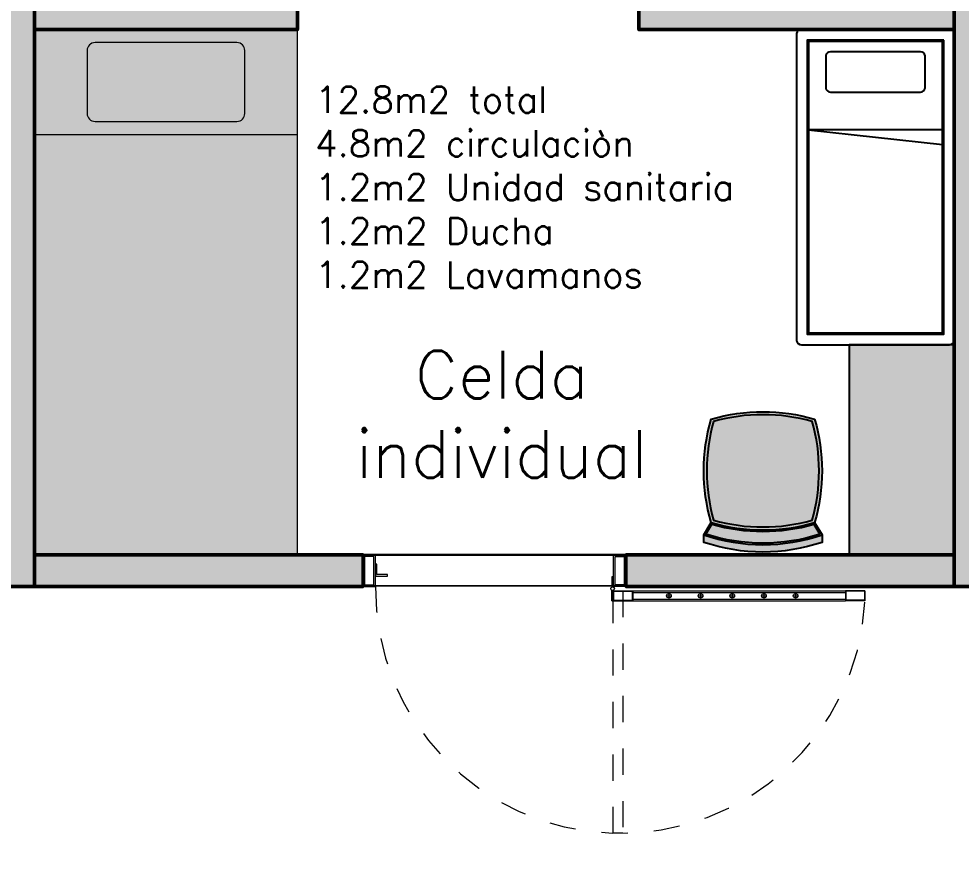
# Model space of a CAD drawing. Header units: metres. Extents: x 167 to 250, y 44 to 219.
# Drawn here: x 196.953 to 200.539, y 117.496 to 120.749 of the extents above; entities that cross this region are included whole.
import ezdxf

# ---------------------------------------------------------------- set-up
doc = ezdxf.new("R2010")
doc.units = ezdxf.units.M
doc.linetypes.add('$0$$7$HIDDEN', pattern=[0.375, 0.25, -0.125])
doc.linetypes.add('HIDDEN', pattern=[9.524999999999999, 6.35, -3.175])
for name, color, linetype, lineweight in [('A-CARP-MET', 166, 'Continuous', 13), ('A-MURO', 7, 'Continuous', 50), ('A-PLAN-3', 146, 'Continuous', 15), ('A-PLAN-ACHU5', 252, 'Continuous', 5), ('A-PROY', 6, 'HIDDEN', 9), ('A-PUER', 36, 'Continuous', 13), ('muros', 5, 'Continuous', 25)]:
    doc.layers.add(name, color=color, linetype=linetype, lineweight=lineweight)
doc.layers.add('A_MOBILIARIO', color=8, linetype='Continuous')
doc.layers.add('A_TEXTO', color=130, linetype='Continuous')
doc.styles.add('CORDENADAS', font='romans.shx', dxfattribs={"height": 1})

# ---------------------------------------------------------------- blocks, each defined once
blk = doc.blocks.new('Camastro sencillo')
at = {"true_color": 0xf2f2f2}
h = blk.add_hatch(color=7, dxfattribs=at)
h.dxf.hatch_style = 1
h.paths.add_polyline_path([(96.35373912448586, -6.714981265780494), (96.35373912448586, -4.714981265780494), (95.35373830660356, -4.714981347569534), (95.35373830660356, -6.714981347569534)])
at = {"layer": 'A-PLAN-3'}
blk.add_lwpolyline([(96.35373912448586, -6.714981265780494), (96.35373912448586, -4.714981265780494), (95.35373830660356, -4.714981347569534), (95.35373830660356, -6.714981347569534)], close=True, dxfattribs=at)
blk.add_lwpolyline([(95.5537475599021, -4.794980831002846), (95.5537475599021, -5.034980831002628, 0.414213562373095), (95.58374755990208, -5.064980831002828), (96.12374755990204, -5.064980831002828, 0.414213562373095), (96.15374755990224, -5.034980831002628), (96.15374755990224, -4.794980831002846, 0.414213562373095), (96.12374755990204, -4.764980831002646), (95.58374755990208, -4.764980831002646, 0.414213562373095)], format="xyb", close=True, dxfattribs=at)
blk.add_lwpolyline([(95.35374755990202, -5.114980831002555), (96.35373912448586, -5.114980831002555)], dxfattribs=at)
blk = doc.blocks.new('987dfg')
at = {"linetype": 'Continuous', "lineweight": 0}
blk.add_circle((-0.05049721979958122, -0.008753572488785721), 0.006794173723354803, dxfattribs=at)
at = {"layer": 'A-CARP-MET', "linetype": 'Continuous', "lineweight": 0}
for p, q in [((-0.04802906744589563, -0.0174193381292298), (-0.0480741938445135, -0.05450203006716947)), ((-0.04802906744589563, -0.0174193381292298), (0.02612836343723757, -0.01741933812900243)), ((-0.04656233891046213, -0.01893121569491996), (-0.04656233891046213, -0.05300875052034826)), ((-0.04656233891046213, -0.01893121569491996), (0.02461648587132004, -0.01893121569446521)), ((0.02461648587132004, -0.01893121569446521), (0.02461648587177478, -0.05300875051989351)), ((0.02612836343723757, -0.01741933812900243), (0.02612836343723757, -0.05452062808581104)), ((0.1639007855983436, -0.02713523843749499), (0.1639007855983436, -0.04480472777981959)), ((0.284479977958199, -0.027135238435676), (0.284479977958199, -0.04480472777777322)), ((0.4050591703180544, -0.02713523843544863), (0.4050591703180544, -0.04480472777754585)), ((0.5256383626783645, -0.02713523843613075), (0.5256383626783645, -0.04480472777777322)), ((0.6462175550382199, -0.02713523843544863), (0.6462175550377651, -0.04480472777754585)), ((0.8357974200862373, -0.0174193381292298), (0.8357974200862373, -0.05452062808603841)), ((0.9099999999998545, -0.01741933812900243), (0.8357974200862373, -0.01741933812900243)), ((0.8373092976521548, -0.01893121569446521), (0.8373092976517, -0.05300875052012088)), ((0.9084881224343917, -0.01893121569491996), (0.8373092976521548, -0.01893121569446521)), ((0.9084881224343917, -0.01893121569491996), (0.908488122433937, -0.05300875052012088)), ((0.9099999999998545, -0.01741933812900243), (0.9099999999998545, -0.05452062808603841)), ((-0.04807421647637966, -0.05452062808626579), (0.02612836343769231, -0.05452062808558367)), ((-0.04656233891046213, -0.05300875052034826), (0.02461648587177478, -0.05300875051989351)), ((0.1550660409275224, -0.03596998310740673), (0.1727355302696196, -0.03596998310740673)), ((0.2756452332873778, -0.03596998310649724), (0.293314722629475, -0.03596998310695199)), ((0.3962244256472331, -0.03596998310649724), (0.4138939149893304, -0.03596998310649724)), ((0.5168036180070885, -0.03596998310695199), (0.5344731073491857, -0.03596998310717936)), ((0.6373828103669439, -0.03596998310649724), (0.6550522997090411, -0.03596998310649724)), ((0.9099999999998545, -0.05452062808603841), (0.8357974200862373, -0.05452062808581104)), ((0.908488122433937, -0.05300875052012088), (0.8373092976517, -0.05300875052012088))]:
    blk.add_line(p, q, dxfattribs=at)
for points in [[(-0.9528813617430387, 0.1199999999998909), (-0.9999999999881766, 0.1199999999998909), (-0.9999999999881766, 0), (-0.9528813617430387, 0)], [(-0.9587711915237378, 0.1141101702191918), (-0.9941101702074775, 0.1141101702191918), (-0.9941101702074775, 0.005889829780699074), (-0.9587711915237378, 0.005889829780699074)], [(-0.04711863824513784, 0.1199999999998909), (0, 0.1199999999998909), (0, 0), (-0.04711863824513784, 0)], [(-0.04122880846443877, 0.1141101702191918), (-0.005889829780699074, 0.1141101702191918), (-0.005889829780699074, 0.005889829780699074), (-0.04122880846443877, 0.005889829780699074)], [(-0.9528813617430387, 0.03901348310864705), (-0.9068621583901404, 0.03901348310864705), (-0.9068621583901404, 0.04490331288934613), (-0.9469915319623396, 0.04490331288934613), (-0.9469915319623396, 0.08464806975553074), (-0.9528813617430387, 0.08464806975553074)]]:
    blk.add_lwpolyline(points, close=True, dxfattribs=at)
at = {"layer": 'A-CARP-MET', "linetype": 'Continuous', "lineweight": 0, "flags": 128}
for points in [[(-0.05258257613513706, -0.002252912935091445), (-0.05258257613513706, 0.03710128995680861), (-0.04794491489064967, 0.03710128995680861), (-0.04794491489064967, -0.002252912934864071)], [(-0.05266384217338782, -0.01518321093863051), (-0.0526638422020369, -0.05452062808626579), (-0.04807421647637966, -0.05452062808626579), (-0.04802630499398219, -0.01514928854089703)], [(-0.04802630499398219, -0.01514928854089703), (-0.04807421647637966, -0.05452062808626579), (-0.05266384217338782, -0.05452062808626579), (-0.05266377021143853, -0.01519304885687234)]]:
    blk.add_lwpolyline(points, dxfattribs=at)
at = {"layer": 'A-CARP-MET', "linetype": 'Continuous', "lineweight": 0}
for centre in [(0.1639007855987984, -0.03596998310717936), (0.284479977958199, -0.03596998310695199), (0.4050591703185091, -0.03596998310626986), (0.5256383626783645, -0.03596998310695199), (0.6462175550382199, -0.03596998310649724)]:
    blk.add_circle(centre, 0.008834744671074651, dxfattribs=at)
at = {"layer": 'A-PROY', "linetype": '$0$$7$HIDDEN', "lineweight": 0, "ltscale": 0.0075}
blk.add_lwpolyline([(-0.01092777748908702, -0.0174193381292298), (-0.01144935502134103, -0.9400000000000546), (-0.0485506449786044, -0.9400000000000546), (-0.04802906744589563, -0.0174193381292298)], close=True, dxfattribs=at)
blk.add_arc((-0.02073973222559289, -0.00823693052575436), 0.9321780218949176, 179.4937152713148, 356.8167757276705, dxfattribs=at)
at = {"layer": 'A-PUER', "linetype": 'Continuous', "lineweight": 0}
for p, q in [((0.02612836343723757, -0.01741933812900243), (0.8357974200862373, -0.0174193381292298)), ((0.02612836343723757, -0.02321703303960021), (0.8357974200862373, -0.02321703303778122)), ((0.02612836343723757, -0.04872293317475851), (0.8357974200862373, -0.04872293317339427)), ((0.02612836343769231, -0.05452062808558367), (0.8357974200862373, -0.05452062808603841))]:
    blk.add_line(p, q, dxfattribs=at)
blk = doc.blocks.new('CUNA PLANTA')
at = {"layer": 'A_MOBILIARIO'}
for points in [[(3255.237388946033, 1626.784027679317), (3254.067889692112, 1626.784027679317)], [(3254.052639319073, 1626.765634431117), (3254.052639319073, 1626.202420927517)], [(3254.870490600991, 1626.229027679317), (3254.870490600991, 1626.739027679317), (3254.814334207008, 1626.229027679317)], [(3255.252639319072, 1626.202420927517), (3255.252639319072, 1626.765634431117)], [(3255.152875313689, 1626.673499942266), (3255.029994783398, 1626.673499942266)], [(3255.014744410359, 1626.655480609349), (3255.014744410359, 1626.312574749285)], [(3255.168125686727, 1626.312574749285), (3255.168125686727, 1626.655480609349)], [(3255.029994783398, 1626.294555416368), (3255.152875313689, 1626.294555416368)], [(3254.067889692112, 1626.184027679317), (3255.237388946033, 1626.184027679317)]]:
    blk.add_lwpolyline(points, dxfattribs=at)
for points in [[(3255.212639319073, 1626.224027679317), (3255.212639319073, 1626.744027679317), (3254.092639319073, 1626.744027679317), (3254.092639319073, 1626.224027679316)], [(3255.207639319073, 1626.229027679317), (3255.207639319073, 1626.739027679317), (3254.097639319073, 1626.739027679317), (3254.097639319073, 1626.229027679316)]]:
    blk.add_lwpolyline(points, close=True, dxfattribs=at)
for centre, start, end in [((3254.071130930399, 1626.76582138873), 100.0945216386392, 180.5792635905284), ((3255.234147707746, 1626.76582138873), 359.4207364094715, 79.90547836137864), ((3255.033236021685, 1626.655293651678), 100.0945216386392, 180.5792635905284), ((3255.149634075402, 1626.655293651678), 359.4207364094715, 79.90547836137864), ((3255.033236021685, 1626.312761706956), 179.4207364094766, 259.9054783613586), ((3255.149634075402, 1626.312761706956), 280.0945216386195, 0.5792635905234478), ((3254.071130930399, 1626.202233969904), 179.4207364094766, 259.9054783613586), ((3255.234147707746, 1626.202233969904), 280.0945216386214, 0.5792635905234415)]:
    blk.add_arc(centre, 0.01849255641045999, start, end, dxfattribs=at)
blk = doc.blocks.new('SILLASASASA')
at = {"layer": 'A_MOBILIARIO', "true_color": 0xffffff}
h = blk.add_hatch(color=7, dxfattribs=at)
h.dxf.hatch_style = 1
edge = h.paths.add_edge_path()
edge.add_arc((3028.326373051444, 1145.720623481861), 0.7031250000020737, 73.739795291691, 106.260204708309, ccw=False)
edge.add_line((3028.523248051444, 1146.395623481863), (3028.570651011075, 1146.423748481862))
edge.add_line((3028.570651011075, 1146.423748481862), (3028.598776011075, 1146.423748481862))
edge.add_arc((3027.932623051444, 1146.198748481862), 0.7031249999999879, -18.662924884937013, 18.662924884954577, ccw=False)
edge.add_line((3028.598776011075, 1145.973748481862), (3028.570651011075, 1145.973748481862))
edge.add_line((3028.570651011075, 1145.973748481862), (3028.523248051444, 1146.001873481862))
edge.add_arc((3028.326373051444, 1146.676873481864), 0.7031250000020737, 253.739795291691, 286.260204708309, ccw=False)
edge.add_arc((3028.804498051445, 1146.198748481862), 0.7031250000015734, 163.7397952916806, 196.2602047083016, ccw=False)
at = {"color": 251}
for points in [[(3028.138592923644, 1146.010968354064, 0.1382993637587386), (3028.514153179243, 1146.010968354064, 0.1382993637587905), (3028.514153179243, 1146.386528609662, 0.1382993637587402), (3028.138592923644, 1146.386528609662, 0.13829936375876)], [(3028.567514835945, 1146.415347174081, -0.1592032488579813), (3028.567514835945, 1145.982149789643), (3028.529857344295, 1146.004492634075, 0.1397162940437601), (3028.529857344295, 1146.393004329649)]]:
    blk.add_lwpolyline(points, format="xyb", close=True, dxfattribs=at)
for centre, radius, start, end in [((3027.904498051443, 1146.198748481863), 0.7031250000012629, 341.3370751150412, 18.66292488495881), ((3027.848248051443, 1146.198748481863), 0.7031250000012573, 343.7397952917026, 16.26020470829737)]:
    blk.add_arc(centre, radius, start, end, dxfattribs=at)
at = {"layer": 'A_MOBILIARIO'}
blk.add_lwpolyline([(3028.129498051443, 1146.395623481863, -0.1428571428571262), (3028.523248051444, 1146.395623481863), (3028.570651011075, 1146.423748481862), (3028.598776011075, 1146.423748481862, -0.1643201794182411), (3028.598776011075, 1145.973748481862), (3028.570651011075, 1145.973748481862), (3028.523248051444, 1146.001873481862, -0.1428571428571262), (3028.129498051443, 1146.001873481862, -0.1428571428571391)], format="xyb", close=True, dxfattribs=at)

msp = doc.modelspace()

# ---------------------------------------------------------------- hatches: boundary and pattern name
at = {"layer": 'A-PLAN-ACHU5'}
h = msp.add_hatch(dxfattribs=at)
h.set_pattern_fill('AR-CONC', color=256, scale=0.0005, angle=180)
h.set_pattern_definition([(230, (216.0290065610043, -94.34764594847161), (-0.09109233449800201, 0.007969542769451575), [0.009525, -0.104775]), (175, (216.0290065610043, -94.34764594847161), (0.01762171071248464, -0.09552842261951758), [0.00762, -0.08382029208500001]), (280.4514447, (216.021415557504, -94.34698182172156), (-0.07347062354517667, -0.08755887595609754), [0.00809500439999994, -0.08904512229999952]), (226.1842, (216.0290065610043, -94.3730459484716), (-0.135539520446065, 0.02102116396636362), [0.01428749999999998, -0.1571624999999996]), (276.63555761, (216.017711611004, -94.37129419847156), (-0.1187020670257516, -0.1237130622988607), [0.01214251157, -0.13356780408]), (171.18415117, (216.0290065610043, -94.3730459484716), (-0.1187020670324886, -0.1237130622927663), [0.011429983535, -0.12572986596]), (201, (216.0163065610041, -94.36669594847172), (-0.07580719563456623, 0.05113259909354383), [0.009525, -0.104775]), (146, (216.0163065610041, -94.36669594847172), (-0.03090101417382357, -0.09209398306115962), [0.00762, -0.08381999999999999]), (251.4514449999999, (216.0099892947042, -94.36243489852154), (-0.1067082096393581, -0.04096138444295259), [0.00809500439999994, -0.08904496879999951]), (217.5, (216.0290065610043, -94.34764594847161), (-0.001544301625295923, -0.04227751943657655), [0, -0.082804, 0, -0.08509, 0, -0.0841375]), (187.4999999999999, (216.0290065610043, -94.34764594847161), (-0.03340983125515289, -0.05009028740905975), [0, -0.04851399999999999, 0, -0.080899, 0, -0.03206750000000001]), (147.5, (216.0573275610041, -94.34764594847161), (-0.06779529758343569, 0.002864371996336745), [0, -0.03175, 0, -0.09906000000000001, 0, -0.131445]), (137.5, (216.0700275610043, -94.34764594847161), (-0.07406459069300902, -0.01271324551666649), [0, -0.041275, 0, -0.065786, 0, -0.093345])])
h.paths.add_polyline_path([(194.5929024566235, 120.7081985892148), (193.3929024566237, 120.7082051538644), (193.3929024566237, 118.7082051538644), (194.6429024566296, 118.7082051538644), (194.6429024566296, 118.5882051538642), (193.2729024566238, 118.5882051538645), (193.2729024566238, 121.9482051538644), (194.4729024566236, 121.9482051538644), (194.4729024566236, 122.880366860076), (194.9428998300132, 122.880366860076), (194.9428998300132, 122.7603668600761), (194.5929024566235, 122.7601752869223), (194.5929024566235, 121.8282051538645), (193.3929024566237, 121.8282051538645), (193.3929024566237, 120.8282051538645), (194.5929024566235, 120.8281985892147)])
h.paths.add_polyline_path([(195.2929013848284, 122.7603653267677), (195.0929009559482, 122.7603642108554), (195.0929009559482, 122.8803642108553), (195.2929013848284, 122.8803653267678)])
h.paths.add_polyline_path([(195.6429025286884, 122.7603628250474), (195.4429020998082, 122.7603617091349), (195.4429020998082, 122.8803617091351), (195.6429025286884, 122.8803628250473)])
h.paths.add_polyline_path([(195.9929036725484, 122.7603603233269), (195.7929032436682, 122.7603592074147), (195.7929032436682, 122.8803592074146), (195.9929036725484, 122.8803603233268)], flags=17)
h.paths.add_polyline_path([(197.0129024566236, 118.5882051538645), (195.6429024566178, 118.5882051538642), (195.6429024566178, 118.7082051538644), (196.8929024566237, 118.7082051538644), (196.8929024566237, 120.7082051538644), (195.8929024566237, 120.7082055396579), (195.8929024566237, 120.8282055396578), (196.8929024566237, 120.8282051538645), (196.8929024566237, 122.7603668600761), (196.1429051741275, 122.7603668600761), (196.1429051741275, 122.880366860076), (197.0129024566236, 122.880366860076)])
h = msp.add_hatch(dxfattribs=at)
h.set_pattern_fill('AR-CONC', color=256, scale=0.0005, angle=180)
h.set_pattern_definition([(230, (216.1490065610037, -94.34764586668234), (-0.09109233449800201, 0.007969542769451575), [0.009525, -0.104775]), (175, (216.1490065610037, -94.34764586668234), (0.01762171071248464, -0.09552842261951758), [0.00762, -0.08382029208500001]), (280.4514447, (216.1414155575035, -94.34698173993229), (-0.07347062354517667, -0.08755887595609754), [0.008095004399999934, -0.08904512229999946]), (226.1842, (216.1490065610037, -94.37304586668233), (-0.135539520446065, 0.02102116396636362), [0.01428749999999998, -0.1571624999999996]), (276.63555761, (216.1377116110039, -94.3712941166823), (-0.1187020670257516, -0.1237130622988607), [0.01214251157, -0.13356780408]), (171.18415117, (216.1490065610037, -94.37304586668233), (-0.1187020670324886, -0.1237130622927663), [0.011429983535, -0.12572986596]), (201, (216.1363065610035, -94.36669586668245), (-0.07580719563456623, 0.05113259909354383), [0.009525, -0.104775]), (146, (216.1363065610035, -94.36669586668245), (-0.03090101417382357, -0.09209398306115962), [0.00762, -0.08381999999999999]), (251.4514449999999, (216.129989294704, -94.36243481673228), (-0.1067082096393581, -0.04096138444295259), [0.008095004399999934, -0.08904496879999946]), (217.5, (216.1490065610037, -94.34764586668234), (-0.001544301625295923, -0.04227751943657655), [0, -0.082804, 0, -0.08509, 0, -0.0841375]), (187.4999999999999, (216.1490065610037, -94.34764586668234), (-0.03340983125515289, -0.05009028740905975), [0, -0.04851399999999999, 0, -0.080899, 0, -0.03206750000000001]), (147.5, (216.1773275610035, -94.34764586668234), (-0.06779529758343569, 0.002864371996336745), [0, -0.03175, 0, -0.09906000000000001, 0, -0.131445]), (137.5, (216.1900275610037, -94.34764586668234), (-0.07406459069300902, -0.01271324551666649), [0, -0.041275, 0, -0.065786, 0, -0.093345])])
h.paths.add_polyline_path([(199.3129024566233, 120.7081985074255), (200.5129024566236, 120.7082050720751), (200.5129024566236, 118.7082050720751), (199.2629024566172, 118.7082050720751), (199.2629024566172, 118.588205072075), (200.6329024566235, 118.5882050720752), (200.6329024566235, 121.9482050720751), (199.4329024566237, 121.9482050720751), (199.4329024566237, 122.8803667782868), (198.9629050832336, 122.8803667782868), (198.9629050832336, 122.7603667782869), (199.3129024566233, 122.760175205133), (199.3129024566233, 121.8282050720752), (200.5129024566236, 121.8282050720752), (200.5129024566236, 120.8282050720752), (199.3129024566233, 120.8281985074254)])
h.paths.add_polyline_path([(198.6129035284189, 122.7603652449784), (198.8129039572991, 122.7603641290661), (198.8129039572991, 122.880364129066), (198.6129035284189, 122.8803652449785)])
h.paths.add_polyline_path([(198.2629023845589, 122.7603627432582), (198.4629028134391, 122.7603616273457), (198.4629028134391, 122.8803616273458), (198.2629023845589, 122.880362743258)])
h.paths.add_polyline_path([(197.9129012406988, 122.7603602415377), (198.1129016695786, 122.7603591256254), (198.1129016695786, 122.8803591256253), (197.9129012406988, 122.8803602415376)], flags=17)
h.paths.add_polyline_path([(196.8929024566237, 118.5882050720752), (198.262902456629, 118.588205072075), (198.262902456629, 118.7082050720751), (197.0129024566236, 118.7082050720751), (197.0129024566236, 120.7082050720751), (198.0129024566236, 120.7082054578686), (198.0129024566236, 120.8282054578685), (197.0129024566236, 120.8282050720752), (197.0129024566236, 122.7603667782869), (197.7628997391198, 122.7603667782869), (197.7628997391198, 122.8803667782868), (196.8929024566237, 122.8803667782868)])
h = msp.add_hatch(dxfattribs=at)
h.set_pattern_fill('AR-CONC', color=256, scale=0.0005, angle=180)
h.set_pattern_definition([(230, (216.0290065610038, -94.34764586668234), (-0.09109233449800201, 0.007969542769451575), [0.009525, -0.104775]), (175, (216.0290065610038, -94.34764586668234), (0.01762171071248464, -0.09552842261951758), [0.00762, -0.08382029208500001]), (280.4514447, (216.0214155575036, -94.34698173993229), (-0.07347062354517667, -0.08755887595609754), [0.008095004399999932, -0.08904512229999945]), (226.1842, (216.0290065610038, -94.37304586668233), (-0.135539520446065, 0.02102116396636362), [0.01428749999999998, -0.1571624999999996]), (276.63555761, (216.017711611004, -94.3712941166823), (-0.1187020670257516, -0.1237130622988607), [0.01214251157, -0.13356780408]), (171.18415117, (216.0290065610038, -94.37304586668233), (-0.1187020670324886, -0.1237130622927663), [0.011429983535, -0.12572986596]), (201, (216.0163065610036, -94.36669586668222), (-0.07580719563456623, 0.05113259909354383), [0.009525, -0.104775]), (146, (216.0163065610036, -94.36669586668222), (-0.03090101417382357, -0.09209398306115962), [0.00762, -0.08381999999999999]), (251.4514449999999, (216.0099892947042, -94.36243481673228), (-0.1067082096393581, -0.04096138444295259), [0.008095004399999932, -0.08904496879999944]), (217.5, (216.0290065610038, -94.34764586668234), (-0.001544301625295923, -0.04227751943657655), [0, -0.082804, 0, -0.08509, 0, -0.0841375]), (187.4999999999999, (216.0290065610038, -94.34764586668234), (-0.03340983125515289, -0.05009028740905975), [0, -0.04851399999999999, 0, -0.080899, 0, -0.03206750000000001]), (147.5, (216.0573275610036, -94.34764586668234), (-0.06779529758343569, 0.002864371996336745), [0, -0.03175, 0, -0.09906000000000001, 0, -0.131445]), (137.5, (216.0700275610038, -94.34764586668234), (-0.07406459069300902, -0.01271324551666649), [0, -0.041275, 0, -0.065786, 0, -0.093345])])
h.paths.add_polyline_path([(201.8329024566233, 120.7081985074255), (200.6329024566235, 120.7082050720751), (200.6329024566235, 118.7082050720751), (201.8829024566289, 118.7082050720751), (201.8829024566289, 118.5882050720747), (200.5129024566236, 118.5882050720752), (200.5129024566236, 121.9482050720749), (201.7129024566234, 121.9482050720749), (201.7129024566234, 122.8803667782868), (202.182899830013, 122.8803667782868), (202.182899830013, 122.7603667782869), (201.8329024566233, 122.7601752051328), (201.8329024566233, 121.828205072075), (200.6329024566235, 121.828205072075), (200.6329024566235, 120.828205072075), (201.8329024566233, 120.8281985074254)])
h.paths.add_polyline_path([(202.5329013848282, 122.7603652449784), (202.3329009559479, 122.7603641290661), (202.3329009559479, 122.880364129066), (202.5329013848282, 122.8803652449783)])
h.paths.add_polyline_path([(202.8829025286882, 122.7603627432582), (202.682902099808, 122.7603616273454), (202.682902099808, 122.8803616273458), (202.8829025286882, 122.880362743258)])
h.paths.add_polyline_path([(203.2329036725482, 122.7603602415375), (203.032903243668, 122.7603591256252), (203.032903243668, 122.8803591256251), (203.2329036725482, 122.8803602415373)], flags=17)
h.paths.add_polyline_path([(204.2529024566234, 118.5882050720752), (202.8829024566171, 118.5882050720747), (202.8829024566171, 118.7082050720751), (204.1329024566235, 118.7082050720751), (204.1329024566235, 120.7082050720751), (203.1329024566235, 120.7082054578686), (203.1329024566235, 120.8282054578685), (204.1329024566235, 120.828205072075), (204.1329024566235, 122.7603667782869), (203.3829051741272, 122.7603667782869), (203.3829051741272, 122.8803667782868), (204.2529024566234, 122.8803667782868)])
at = {"layer": 'A_MOBILIARIO', "true_color": 0xffffff}
h = msp.add_hatch(color=7, dxfattribs=at)
h.dxf.hatch_style = 1
h.paths.add_polyline_path([(200.5129022748811, 119.5082050720755), (200.1129023657522, 119.5082050720755), (200.1129023657522, 118.7082050720751), (200.5129024566236, 118.7082050720751)])

# ---------------------------------------------------------------- linework, layer by layer
at = {"color": 3, "const_width": 0.01}
msp.add_lwpolyline([(197.0129024566236, 118.7082050720751), (200.5129024566236, 118.7082050720751), (200.5129024566236, 120.7082050720751), (199.3129024566233, 120.7082050720751), (199.3129024566233, 120.8282050720752), (200.5129024566236, 120.8282050720752), (200.5129024566236, 121.8282050720752), (199.3129024566233, 121.8282050720752), (199.3129024566233, 122.7603667782869), (197.0129024566236, 122.7603667782869), (197.0129024566236, 120.8282050720752), (198.0129024566236, 120.8282050720752), (198.0129024566236, 120.7082050720751), (197.0129024566236, 120.7082050720751)], close=True, dxfattribs=at)
at = {"layer": 'A-MURO'}
for points in [[(196.1429051741275, 122.880366860076), (197.0129024566236, 122.880366860076), (197.0129024566236, 118.5882051538645), (195.6429024566178, 118.5882051538642), (195.6429024566178, 118.7082051538644), (196.8929024566237, 118.7082051538644), (196.8929024566237, 120.7082051538644), (195.8929024566237, 120.7082051538644), (195.8929024566237, 120.8282051538645), (196.8929024566237, 120.8282051538645), (196.8929024566237, 122.7603668600761), (196.1429051741275, 122.7603668600761), (196.1429051741275, 122.8805915768389)], [(197.7628997391198, 122.8803667782868), (196.8929024566237, 122.8803667782868), (196.8929024566237, 118.5882050720752), (198.262902456629, 118.588205072075), (198.262902456629, 118.7082050720751), (197.0129024566236, 118.7082050720751), (197.0129024566236, 120.7082050720751), (198.0129024566236, 120.7082050720751), (198.0129024566236, 120.8282050720752), (197.0129024566236, 120.8282050720752), (197.0129024566236, 122.7603667782869), (197.7628997391198, 122.7603667782869), (197.7628997391198, 122.8805914950497)], [(198.9629050832336, 122.760366696371), (198.9629050832336, 122.8803667782868), (199.4329024566237, 122.8803667782868), (199.4329024566237, 121.9482050720751), (200.6329024566235, 121.9482050720751), (200.6329024566235, 118.5882050720752), (199.2629024566172, 118.588205072075), (199.2629024566172, 118.7082050720751), (200.5129024566236, 118.7082050720751), (200.5129024566236, 120.7082050720751), (199.3129024566233, 120.7081985074255), (199.3129024566233, 120.8281985074254), (200.5129024566236, 120.8282050720752), (200.5129024566236, 121.8282050720752), (199.3129024566233, 121.8282050720752), (199.3129024566233, 122.760175205133), (198.9629050832336, 122.7603667782869)], [(202.182899830013, 122.760366696371), (202.182899830013, 122.8803667782868), (201.7129024566234, 122.8803667782868), (201.7129024566234, 121.9482050720749), (200.5129024566236, 121.9482050720749), (200.5129024566236, 118.5882050720752), (201.8829024566289, 118.5882050720747), (201.8829024566289, 118.7082050720751), (200.6329024566235, 118.7082050720751), (200.6329024566235, 120.7082050720751), (201.8329024566233, 120.7081985074255), (201.8329024566233, 120.8281985074254), (200.6329024566235, 120.828205072075), (200.6329024566235, 121.828205072075), (201.8329024566233, 121.828205072075), (201.8329024566233, 122.7601752051328), (202.182899830013, 122.7603667782869)]]:
    msp.add_lwpolyline(points, dxfattribs=at)
at = {"layer": 'A_MOBILIARIO'}
msp.add_lwpolyline([(200.5129022748811, 119.5082050720755), (200.1129023657522, 119.5082050720755), (200.1129023657522, 118.7082050720751), (200.5129024566236, 118.7082050720751)], close=True, dxfattribs=at)
at = {"layer": 'muros', "color": 242, "true_color": 0xcd2027}
msp.add_lwpolyline([(215.7247543084748, 116.1882051921226), (215.7247543084748, 118.5903667782854), (175.2929024566251, 118.5882051538645), (175.2929024566251, 116.1882051921226), (180.9529024555054, 116.1882051837515), (180.9529024555054, 116.1882051837516), (195.2434272719283, 116.1882051837514), (195.2434272719283, 116.1882051538641), (215.7247543084748, 116.1882051921226)], dxfattribs=at)

# ---------------------------------------------------------------- block references
at = {"color": 3}
msp.add_blockref('Camastro sencillo', (101.6591641500199, 125.4231863378557), dxfattribs=at)
at = {"layer": 'A_MOBILIARIO'}
for name, p, rotation in [('CUNA PLANTA', (1826.696930135941, -3134.544434246998), 90.00000000000001), ('SILLASASASA', (-946.4142211003264, 3147.354450646495), 270)]:
    msp.add_blockref(name, p, dxfattribs=dict(at, rotation=rotation))
msp.add_blockref('987dfg', (199.2629024566172, 118.5882050720752), dxfattribs=at)

# ---------------------------------------------------------------- texts
at = {"layer": 'A_TEXTO', "insert": (198.0800952831057, 120.4915907156459), "char_height": 0.1, "attachment_point": 1, "style": 'CORDENADAS'}
msp.add_mtext_dynamic_manual_height_columns('12.8m2 total\\P4.8m2 circulaciòn\\P1.2m2 Unidad sanitaria\\P1.2m2 Ducha\\P1.2m2 Lavamanos', width=1.786714285714285, gutter_width=10.7189543030325, heights=[0], dxfattribs=at)
at = {"layer": 'A_TEXTO', "color": 1, "insert": (198.1910746130399, 119.4845979058469), "char_height": 0.1810289480162841, "attachment_point": 1, "style": 'CORDENADAS'}
msp.add_mtext_dynamic_manual_height_columns('\\pxqc;Celda \\Pindividual', width=1.200049516826044, gutter_width=9.051447400814206, heights=[0], dxfattribs=at)

doc.saveas('drawing.dxf')
